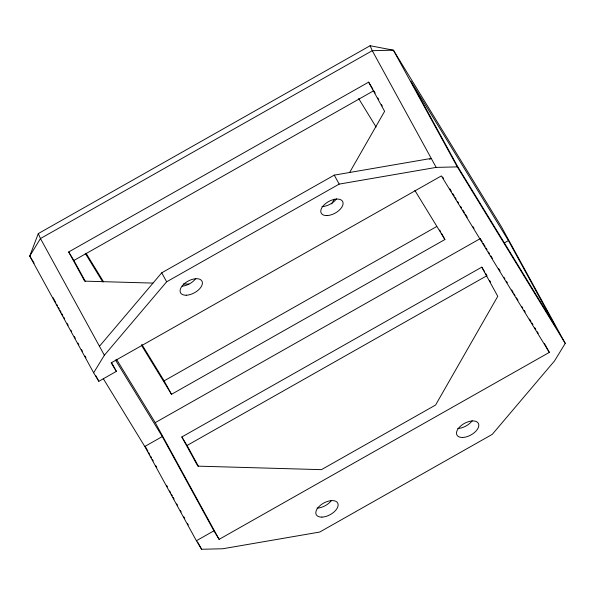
<?xml version="1.0" encoding="UTF-8"?>
<svg xmlns="http://www.w3.org/2000/svg" width="595" height="595" viewBox="0 0 595 595"><rect width="100%" height="100%" fill="white"/><g stroke="black" fill="none" stroke-linecap="round" stroke-linejoin="round"><path stroke-width="0.89" d="M103.255 378.599L144.786 446.488L196.395 540.758L201.601 549.267L222.731 548.761L319.716 532.049L492.251 434.372L554.533 360.912L565.25 343.382L501.354 226.673L393.399 50.181L370.105 45.733L38.303 233.582L29.75 256.066L93.646 372.782L98.852 381.291L116.375 371.377L111.481 362.437M331.631 203.929L334.397 199.102M349.6 172.528L384.608 111.325L368.632 82.147L68.685 251.968L84.661 281.145L152.93 283.086M93.646 372.782L104.37 355.252L166.645 281.792L339.18 184.108L436.165 167.396L457.302 166.89L565.25 343.382M99.454 346.275L161.728 272.815L334.264 175.131L431.249 158.419L429.642 159.334M68.685 251.968L73.892 260.476L373.839 90.663M141.833 344.423L164.123 380.86L436.715 226.524M141.454 345.219L171.494 394.321L444.896 239.532L441.423 233.195M116.494 359.321L155.221 422.636L480.582 238.431M144.786 446.488L162.301 436.574L213.91 530.837L219.116 539.353L549.326 352.396L544.44 343.479M504.456 242.857L508.435 240.603L555.128 325.889L457.592 166.429L410.9 81.136L508.435 240.603M481.786 267.148L497.762 296.325L435.577 405.039L321.441 469.656L197.815 466.145L181.839 436.968L481.786 267.148L484.628 271.789M181.839 436.968L187.046 445.477L486.993 275.663L485.572 273.336M196.395 540.758L213.91 530.837M183.372 283.949L188.905 284.105M442.628 177.02L443.595 178.604M449.872 188.868L451.322 191.233M452.773 193.598L454.216 195.971M455.182 197.547L456.149 199.124M457.6 201.497L458.566 203.074M460.493 206.234L461.46 207.811M462.91 210.176L464.36 212.549M465.327 214.126L467.254 217.287M473.047 226.755L474.014 228.339M480.775 239.391L482.225 241.756M483.192 243.333L485.118 246.494M486.085 248.07L487.052 249.647M488.502 252.02L489.469 253.596M490.912 255.969L492.363 258.334M498.64 268.598L500.09 270.963M503.95 277.277L504.917 278.862M506.367 281.227L507.334 282.804M511.678 289.914L513.128 292.279M514.095 293.856L515.062 295.44M516.505 297.805L517.955 300.17M521.822 306.492L522.782 308.069M524.232 310.434L525.199 312.011M529.543 319.121L530.993 321.486M531.96 323.063L532.927 324.647M534.853 327.8L535.82 329.385M537.27 331.75L538.237 333.326M549.326 352.396L441.371 175.912L111.168 362.861L116.375 371.377M368.632 82.147L372.887 89.116M358.659 98.547L376.1 127.062M414.856 190.422L444.896 239.532M86.119 253.336L103.56 281.851M85.256 253.336L102.697 281.851M115.467 359.997L162.301 436.574M34.108 263.191L29.75 256.066L40.467 238.543L372.269 50.687L393.399 50.181L457.302 166.89M436.165 167.396L372.269 50.687L370.105 45.733M489.655 280.52L490.548 282.142M374.277 91.474L375.17 93.095M377.832 97.952L378.718 99.573M381.38 104.437L382.265 106.059M439.69 230.027L440.56 231.611M334.264 175.131L339.18 184.108M161.728 272.815L166.645 281.792M164.123 380.86L171.494 394.321M187.046 445.477L198.589 466.554M73.892 260.476L85.427 281.554M155.221 422.636L219.116 539.353M104.37 355.252L40.467 238.543L38.303 233.582M145.247 446.332L147.91 451.196M148.795 452.817L149.68 454.439M150.572 456.06L151.457 457.681M152.342 459.303L153.235 460.924M155.897 465.788L156.783 467.41M166.541 485.237L167.433 486.859M169.649 490.912L170.534 492.534M171.427 494.155L172.312 495.776M173.197 497.398L174.09 499.019M176.752 503.883L177.637 505.505M180.3 510.361L181.185 511.983M183.848 516.847L184.74 518.468M187.403 523.332L188.288 524.954M197.607 541.971L201.601 549.267M53.029 297.589L55.699 302.468M56.584 304.09L57.477 305.718M58.37 307.34L59.255 308.969M60.147 310.59L61.04 312.219M61.925 313.84L62.817 315.469M63.71 317.09L64.595 318.719M67.265 323.598L68.157 325.22M70.827 330.099L71.712 331.72M74.382 336.599L75.275 338.22M77.945 343.099L78.83 344.721M81.5 349.6L82.393 351.228M85.063 356.1L85.955 357.729M95.743 375.601L98.852 381.291M472.222 420.702A12.205 6.649 -28.7 0 1 457.681 428.482M331.534 500.35A12.205 6.649 -28.7 0 1 317.001 508.137M195.814 278.467A12.205 6.649 -28.7 0 1 182.167 286.195M336.502 198.819A12.205 6.649 -28.7 0 1 321.962 206.599M321.917 517.115A12.205 6.649 -28.7 0 0 338.124 504.508A12.205 6.649 -28.7 0 0 320.869 504.924A12.205 6.649 -28.7 0 0 321.917 517.115M462.598 437.459A12.205 6.649 -28.7 0 0 478.804 424.86A12.205 6.649 -28.7 0 0 461.549 425.276A12.205 6.649 -28.7 0 0 462.598 437.459M186.198 295.224A12.205 6.649 -28.7 0 0 202.404 282.625A12.205 6.649 -28.7 0 0 185.149 283.034A12.205 6.649 -28.7 0 0 186.198 295.224M326.878 215.576A12.205 6.649 -28.7 0 0 343.084 202.977A12.205 6.649 -28.7 0 0 325.829 203.386A12.205 6.649 -28.7 0 0 326.878 215.576"/></g></svg>
